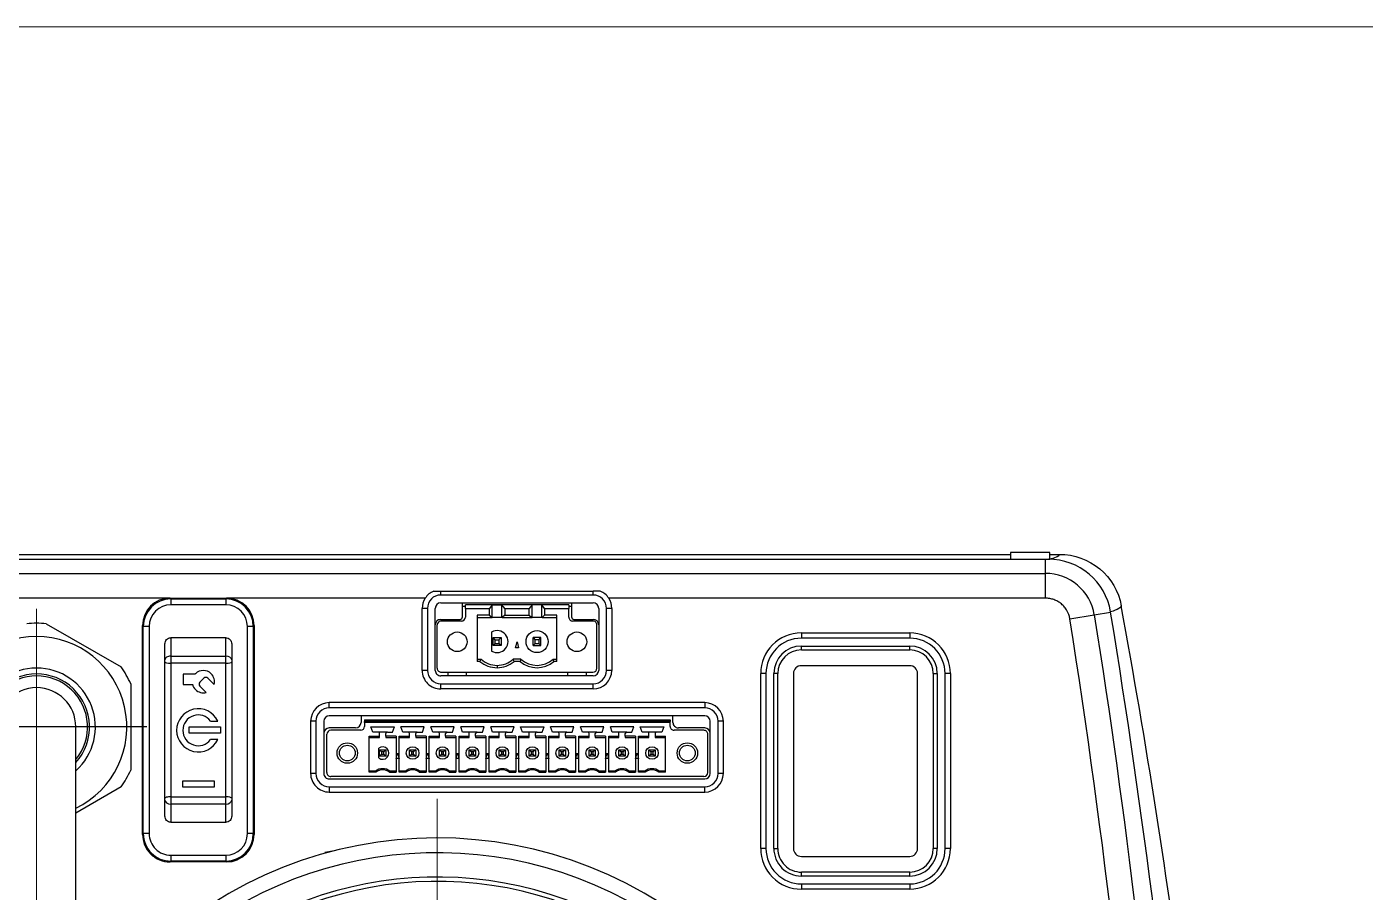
# Model space of a CAD drawing. Header units: millimetres. Extents: x -16130 to 36813, y -8099 to 27484.
# Drawn here: x 31081.2 to 31251.6, y 18413.3 to 18523.6 of the extents above; entities that cross this region are included whole.
import ezdxf

# ---------------------------------------------------------------- set-up
doc = ezdxf.new("R2010")
doc.units = ezdxf.units.MM
doc.header["$LTSCALE"] = 6
doc.linetypes.add('CENTER2', pattern=[28.575, 19.05, -3.175, 3.175, -3.175])
doc.layers.add('05_CENTER', color=4, linetype='CENTER2', lineweight=13)
doc.layers.add('08_DIM', color=3, linetype='Continuous', lineweight=13)

# ---------------------------------------------------------------- blocks, each defined once
blk = doc.blocks.new('140.096a')
at = {"color": 0}
for p, q in [((-164, 155.75), (-164.05, 155.74)), ((-163.67, 153.67), (-164, 155.75)), ((-163.17, 150.55), (-163.67, 153.67)), ((-171.38, 148), (-171.38, 149.23)), ((-171.6, 148), (-171.6, 143)), ((-170.77, 148), (-171.6, 148)), ((-170.77, 147.9), (-170.77, 148)), ((-170.77, 143), (-170.77, 147.9)), ((-170.75, 147.79), (-170.77, 147.9)), ((-170.75, 147.44), (-170.75, 147.79)), ((-168.96, 147.44), (-170.75, 147.44)), ((-170.75, 9), (-170.75, 147.44)), ((-165.8, 147.44), (-168.96, 147.44)), ((-168.96, 9), (-168.96, 147.44)), ((-165.8, 147.44), (-165.8, 143.49)), ((-165.8, 143.49), (-165.8, 143.49)), ((-165.8, 143.49), (-165.8, 91.86)), ((-171.6, 143), (-170.77, 143)), ((-171.38, 16), (-171.38, 143)), ((-156.2, 135.35), (-133.9, 135.35)), ((-156.2, 135.35), (-156.2, 134.67)), ((-133.9, 134.67), (-156.2, 134.67)), ((-133.9, 135.35), (-133.9, 134.67)), ((-156.2, 133.17), (-156.2, 133.67)), ((-156.2, 133.67), (-133.9, 133.67)), ((-156.2, 133.17), (-133.9, 133.17)), ((-133.9, 133.67), (-133.9, 133.17)), ((-161.37, 130.17), (-160.7, 130.17)), ((-161.37, 116.37), (-161.37, 130.17)), ((-160.7, 130.17), (-160.7, 116.37)), ((-159.2, 130.17), (-159.7, 130.17)), ((-159.7, 116.37), (-159.7, 130.17)), ((-159.2, 116.37), (-159.2, 130.17)), ((-157.2, 130.17), (-157.2, 116.37)), ((-133.9, 131.17), (-156.2, 131.17)), ((-132.9, 116.37), (-132.9, 130.17)), ((-130.4, 130.17), (-130.9, 130.17)), ((-130.9, 130.17), (-130.9, 116.37)), ((-130.4, 130.17), (-130.4, 116.37)), ((-129.4, 116.37), (-129.4, 130.17)), ((-129.4, 130.17), (-128.72, 130.17)), ((-128.72, 130.17), (-128.72, 116.37)), ((-161.37, 116.37), (-160.7, 116.37)), ((-159.2, 116.37), (-159.7, 116.37)), ((-130.4, 116.37), (-130.9, 116.37)), ((-129.4, 116.37), (-128.72, 116.37)), ((-156.2, 115.37), (-133.9, 115.37)), ((-156.2, 113.37), (-156.2, 112.87)), ((-133.9, 113.37), (-156.2, 113.37)), ((-133.9, 112.87), (-156.2, 112.87)), ((-133.9, 112.87), (-133.9, 113.37)), ((-156.2, 111.87), (-156.2, 111.2)), ((-156.2, 111.87), (-133.9, 111.87)), ((-133.9, 111.2), (-156.2, 111.2)), ((-133.9, 111.87), (-133.9, 111.2)), ((-143.47, 106.44), (-150.12, 106.44)), ((-150.12, 106.44), (-150.12, 105.77)), ((-143.47, 105.77), (-150.12, 105.77)), ((-143.47, 106.44), (-143.47, 105.77)), ((-152.49, 104.07), (-152.49, 56.27)), ((-152.49, 104.07), (-151.82, 104.07)), ((-151.82, 104.07), (-151.82, 56.27)), ((-150.82, 104.07), (-150.82, 56.27)), ((-143.47, 104.77), (-150.12, 104.77)), ((-149.27, 104.07), (-149.27, 100.72)), ((-148.97, 103.96), (-148.97, 100.16)), ((-143.57, 104.46), (-148.47, 104.46)), ((-143.07, 103.96), (-143.07, 56.47)), ((-142.77, 56.27), (-142.77, 104.07)), ((-141.77, 56.27), (-141.77, 104.07)), ((-141.1, 104.07), (-141.77, 104.07)), ((-141.1, 56.27), (-141.1, 104.07)), ((-149.97, 100.02), (-150.82, 100.02)), ((-150.32, 60.77), (-150.32, 99.66)), ((-150.32, 99.66), (-150.07, 99.66)), ((-150.07, 99.66), (-150.07, 95.48)), ((-149.97, 99.66), (-150.07, 99.66)), ((-149.47, 99.66), (-149.97, 99.66)), ((-149.97, 99.66), (-149.97, 60.77)), ((-149.42, 98.85), (-148.74, 98.62)), ((-149.42, 95.87), (-149.42, 98.85)), ((-143.64, 99.07), (-148.21, 99.07)), ((-148.21, 97.76), (-148.21, 99.07)), ((-148.07, 97.76), (-148.07, 99.07)), ((-143.77, 99.07), (-143.77, 98.26)), ((-143.64, 99.07), (-143.64, 98.21)), ((-148.74, 98.62), (-148.74, 97.96)), ((-148.74, 97.96), (-148.74, 96.76)), ((-148.54, 97.76), (-148.21, 97.76)), ((-148.21, 97.76), (-148.07, 97.76)), ((-146.47, 96.96), (-146.47, 97.76)), ((-146.47, 97.76), (-146.21, 97.49)), ((-146.47, 97.76), (-145.67, 97.76)), ((-146.47, 96.96), (-146.21, 97.23)), ((-145.94, 97.49), (-146.21, 97.49)), ((-146.21, 97.49), (-146.21, 97.23)), ((-146.21, 97.23), (-145.94, 97.23)), ((-145.94, 97.49), (-145.67, 97.76)), ((-145.94, 97.23), (-145.94, 97.49)), ((-145.94, 97.23), (-145.67, 96.96)), ((-145.67, 97.76), (-145.67, 96.96)), ((-150.07, 95.48), (-150.07, 95.43)), ((-150.07, 95.43), (-150.07, 91.67)), ((-150.02, 95.46), (-150.02, 95.45)), ((-148.74, 96.11), (-149.42, 95.87)), ((-148.74, 96.76), (-148.74, 96.11)), ((-148.21, 96.96), (-148.54, 96.96)), ((-148.07, 96.96), (-148.21, 96.96)), ((-148.21, 95.66), (-148.21, 96.96)), ((-143.64, 95.66), (-148.21, 95.66)), ((-148.07, 95.66), (-148.07, 96.96)), ((-145.67, 96.96), (-146.47, 96.96)), ((-146.07, 95.46), (-145.37, 95.64)), ((-145.37, 95.27), (-146.07, 95.46)), ((-145.37, 95.64), (-145.37, 95.27)), ((-143.77, 96.46), (-143.77, 95.66)), ((-143.64, 96.51), (-143.64, 95.66)), ((-149.42, 95.04), (-149.42, 92.06)), ((-148.74, 94.81), (-149.42, 95.04)), ((-148.74, 94.15), (-148.74, 94.81)), ((-148.74, 94.15), (-148.74, 92.95)), ((-148.21, 93.95), (-148.54, 93.95)), ((-148.21, 95.26), (-148.21, 93.95)), ((-148.21, 95.26), (-143.64, 95.26)), ((-148.21, 93.95), (-148.07, 93.95)), ((-148.07, 93.95), (-148.07, 95.26)), ((-146.47, 93.15), (-146.47, 93.95)), ((-146.47, 93.95), (-146.21, 93.68)), ((-146.47, 93.95), (-145.67, 93.95)), ((-145.94, 93.68), (-145.67, 93.95)), ((-145.67, 93.95), (-145.67, 93.15)), ((-143.77, 95.26), (-143.77, 94.45)), ((-143.64, 94.4), (-143.64, 95.26)), ((-164.5, 92.24), (-164.5, 91.57)), ((-164.5, 92.24), (-156.6, 92.24)), ((-156.6, 92.24), (-156.6, 91.57)), ((-148.74, 92.3), (-149.42, 92.06)), ((-148.74, 92.95), (-148.74, 92.3)), ((-148.21, 93.15), (-148.54, 93.15)), ((-148.21, 91.85), (-148.21, 93.15)), ((-148.07, 93.15), (-148.21, 93.15)), ((-148.07, 91.85), (-148.07, 93.15)), ((-146.47, 93.15), (-146.21, 93.42)), ((-145.67, 93.15), (-146.47, 93.15)), ((-146.21, 93.68), (-146.21, 93.42)), ((-145.94, 93.68), (-146.21, 93.68)), ((-146.21, 93.42), (-145.94, 93.42)), ((-145.94, 93.42), (-145.94, 93.68)), ((-145.94, 93.42), (-145.67, 93.15)), ((-143.77, 92.65), (-143.77, 91.85)), ((-143.64, 92.7), (-143.64, 91.85)), ((-166.7, 90.76), (-166.7, 89.87)), ((-156.6, 91.57), (-164.5, 91.57)), ((-164.5, 90.57), (-156.6, 90.57)), ((-156.87, 90.34), (-162.39, 90.34)), ((-150.07, 91.67), (-150.07, 91.62)), ((-150.07, 91.62), (-150.07, 87.86)), ((-150.02, 91.65), (-150.02, 91.64)), ((-148.74, 91), (-149.42, 91.23)), ((-149.42, 91.23), (-149.42, 88.25)), ((-148.74, 90.34), (-148.74, 91)), ((-148.74, 90.34), (-148.74, 89.14)), ((-143.64, 91.85), (-148.21, 91.85)), ((-148.21, 91.45), (-143.64, 91.45)), ((-148.21, 91.45), (-148.21, 90.14)), ((-148.07, 90.14), (-148.07, 91.45)), ((-146.07, 91.65), (-145.37, 91.83)), ((-145.37, 91.46), (-146.07, 91.65)), ((-145.37, 91.83), (-145.37, 91.46)), ((-143.77, 91.45), (-143.77, 90.64)), ((-143.64, 90.59), (-143.64, 91.45)), ((-166.7, 70.47), (-166.7, 89.87)), ((-166.2, 89.87), (-166.7, 89.87)), ((-166.2, 89.87), (-166.2, 70.47)), ((-165.2, 70.47), (-165.2, 89.87)), ((-163.1, 87.42), (-163.1, 89.87)), ((-162.89, 89.84), (-162.89, 87.26)), ((-156.37, 70.52), (-156.37, 89.84)), ((-155.9, 89), (-156.37, 89)), ((-155.9, 89.87), (-155.9, 70.47)), ((-154.23, 89.87), (-154.9, 89.87)), ((-154.9, 70.47), (-154.9, 89.87)), ((-154.23, 89.87), (-154.23, 70.47)), ((-148.74, 89.14), (-148.74, 88.49)), ((-148.21, 90.14), (-148.54, 90.14)), ((-148.21, 89.34), (-148.54, 89.34)), ((-148.21, 90.14), (-148.07, 90.14)), ((-148.21, 88.04), (-148.21, 89.34)), ((-148.07, 89.34), (-148.21, 89.34)), ((-148.07, 88.04), (-148.07, 89.34)), ((-146.47, 89.34), (-146.47, 90.14)), ((-146.47, 90.14), (-146.21, 89.87)), ((-146.47, 90.14), (-145.67, 90.14)), ((-146.47, 89.34), (-146.21, 89.61)), ((-145.67, 89.34), (-146.47, 89.34)), ((-145.94, 89.87), (-146.21, 89.87)), ((-146.21, 89.87), (-146.21, 89.61)), ((-146.21, 89.61), (-145.94, 89.61)), ((-145.94, 89.87), (-145.67, 90.14)), ((-145.94, 89.61), (-145.94, 89.87)), ((-145.94, 89.61), (-145.67, 89.34)), ((-145.67, 90.14), (-145.67, 89.34)), ((-143.77, 88.84), (-143.77, 88.04)), ((-143.64, 88.89), (-143.64, 88.04)), ((-165.2, 87.12), (-163.4, 87.12)), ((-164.74, 87.12), (-164.74, 86.76)), ((-150.07, 87.86), (-150.07, 87.81)), ((-150.07, 87.81), (-150.07, 84.05)), ((-150.02, 87.84), (-150.02, 87.83)), ((-148.74, 88.49), (-149.42, 88.25)), ((-148.74, 87.19), (-149.42, 87.42)), ((-149.42, 87.42), (-149.42, 84.44)), ((-148.74, 86.53), (-148.74, 87.19)), ((-143.64, 88.04), (-148.21, 88.04)), ((-148.21, 87.64), (-143.64, 87.64)), ((-148.21, 87.64), (-148.21, 86.33)), ((-148.07, 86.33), (-148.07, 87.64)), ((-146.07, 87.84), (-145.37, 88.02)), ((-145.37, 87.65), (-146.07, 87.84)), ((-145.37, 88.02), (-145.37, 87.65)), ((-143.77, 87.64), (-143.77, 86.83)), ((-143.64, 86.78), (-143.64, 87.64)), ((-164.97, 86.76), (-164.97, 73.6)), ((-164.97, 86.76), (-164.47, 86.76)), ((-163.39, 86.76), (-164.47, 86.76)), ((-164.47, 83.69), (-164.47, 86.76)), ((-163.65, 85.26), (-163.65, 83.69)), ((-157.74, 85.26), (-163.65, 85.26)), ((-163.34, 83.36), (-163.34, 85.26)), ((-158.04, 84.76), (-158.04, 85.26)), ((-157.74, 85.26), (-157.74, 84.87)), ((-156.37, 86.6), (-155.9, 86.6)), ((-148.74, 86.53), (-148.74, 85.33)), ((-148.74, 85.33), (-148.74, 84.68)), ((-148.21, 86.33), (-148.54, 86.33)), ((-148.21, 85.53), (-148.54, 85.53)), ((-148.21, 86.33), (-148.07, 86.33)), ((-148.21, 84.23), (-148.21, 85.53)), ((-148.07, 85.53), (-148.21, 85.53)), ((-148.07, 84.23), (-148.07, 85.53)), ((-146.47, 86.33), (-146.21, 86.06)), ((-146.47, 86.33), (-145.67, 86.33)), ((-146.47, 85.53), (-146.47, 86.33)), ((-146.47, 85.53), (-146.21, 85.8)), ((-145.67, 85.53), (-146.47, 85.53)), ((-145.94, 86.06), (-146.21, 86.06)), ((-146.21, 86.06), (-146.21, 85.8)), ((-146.21, 85.8), (-145.94, 85.8)), ((-145.94, 86.06), (-145.67, 86.33)), ((-145.94, 85.8), (-145.94, 86.06)), ((-145.94, 85.8), (-145.67, 85.53)), ((-145.67, 86.33), (-145.67, 85.53)), ((-164.47, 83.69), (-164.95, 83.32)), ((-164.47, 83.69), (-163.65, 83.69)), ((-163.65, 83.69), (-163.34, 83.36)), ((-150.07, 84.05), (-150.07, 84)), ((-150.07, 84), (-150.07, 80.24)), ((-150.02, 84.03), (-150.02, 84.02)), ((-148.74, 84.68), (-149.42, 84.44)), ((-149.42, 80.63), (-149.42, 83.61)), ((-148.74, 83.38), (-149.42, 83.61)), ((-143.64, 84.23), (-148.21, 84.23)), ((-148.21, 83.83), (-143.64, 83.83)), ((-148.21, 83.83), (-148.21, 82.52)), ((-148.07, 82.52), (-148.07, 83.83)), ((-146.07, 84.03), (-145.37, 84.21)), ((-145.37, 83.84), (-146.07, 84.03)), ((-145.37, 84.21), (-145.37, 83.84)), ((-143.77, 85.03), (-143.77, 84.23)), ((-143.77, 83.83), (-143.77, 83.02)), ((-143.64, 85.08), (-143.64, 84.23)), ((-143.64, 82.97), (-143.64, 83.83)), ((-163.34, 83.32), (-164.95, 83.32)), ((-164.95, 83.32), (-164.95, 82.11)), ((-163.34, 82.11), (-164.95, 82.11)), ((-164.95, 82.11), (-164.47, 81.74)), ((-163.65, 81.74), (-163.34, 82.08)), ((-163.34, 83.36), (-163.34, 83.32)), ((-163.34, 83.32), (-163.34, 82.11)), ((-163.34, 82.08), (-163.34, 82.11)), ((-163.34, 78.28), (-163.34, 82.08)), ((-160.77, 83.22), (-160.77, 82.22)), ((-160.51, 82.95), (-160.77, 83.22)), ((-159.77, 83.22), (-160.77, 83.22)), ((-160.77, 82.22), (-160.51, 82.49)), ((-159.77, 82.22), (-160.77, 82.22)), ((-160.51, 82.95), (-160.04, 82.95)), ((-160.51, 82.95), (-160.51, 82.49)), ((-160.04, 82.49), (-160.51, 82.49)), ((-159.77, 83.22), (-160.04, 82.95)), ((-160.04, 82.49), (-160.04, 82.95)), ((-160.04, 82.49), (-159.77, 82.22)), ((-159.77, 82.22), (-159.77, 83.22)), ((-148.74, 82.72), (-148.74, 83.38)), ((-148.74, 82.72), (-148.74, 81.52)), ((-148.21, 82.52), (-148.54, 82.52)), ((-148.21, 82.52), (-148.07, 82.52)), ((-146.47, 82.52), (-146.21, 82.25)), ((-146.47, 81.72), (-146.47, 82.52)), ((-146.47, 82.52), (-145.67, 82.52)), ((-146.47, 81.72), (-146.21, 81.99)), ((-145.94, 82.25), (-146.21, 82.25)), ((-146.21, 82.25), (-146.21, 81.99)), ((-146.21, 81.99), (-145.94, 81.99)), ((-145.94, 82.25), (-145.67, 82.52)), ((-145.94, 81.99), (-145.94, 82.25)), ((-145.94, 81.99), (-145.67, 81.72)), ((-145.67, 82.52), (-145.67, 81.72)), ((-163.65, 81.74), (-164.47, 81.74)), ((-164.47, 78.61), (-164.47, 81.74)), ((-163.65, 78.61), (-163.65, 81.74)), ((-160.24, 80.18), (-159.49, 80.38)), ((-159.49, 79.98), (-160.24, 80.18)), ((-159.49, 80.38), (-159.49, 79.98)), ((-158.04, 80.68), (-158.04, 79.68)), ((-157.74, 80.57), (-157.74, 79.79)), ((-150.07, 80.24), (-150.07, 80.19)), ((-150.07, 80.19), (-150.07, 76.43)), ((-150.02, 80.22), (-150.02, 80.21)), ((-148.74, 80.87), (-149.42, 80.63)), ((-148.74, 81.52), (-148.74, 80.87)), ((-148.21, 81.72), (-148.54, 81.72)), ((-148.21, 80.42), (-148.21, 81.72)), ((-148.07, 81.72), (-148.21, 81.72)), ((-143.64, 80.42), (-148.21, 80.42)), ((-148.07, 80.42), (-148.07, 81.72)), ((-145.67, 81.72), (-146.47, 81.72)), ((-146.07, 80.22), (-145.37, 80.4)), ((-145.37, 80.03), (-146.07, 80.22)), ((-145.37, 80.4), (-145.37, 80.03)), ((-143.77, 81.22), (-143.77, 80.42)), ((-143.64, 81.27), (-143.64, 80.42)), ((-164.47, 78.61), (-164.95, 78.24)), ((-164.47, 78.61), (-163.65, 78.61)), ((-163.65, 78.61), (-163.34, 78.28)), ((-148.74, 79.57), (-149.42, 79.8)), ((-149.42, 79.8), (-149.42, 76.82)), ((-148.74, 78.91), (-148.74, 79.57)), ((-148.74, 78.91), (-148.74, 77.71)), ((-148.21, 78.71), (-148.54, 78.71)), ((-148.21, 80.02), (-143.64, 80.02)), ((-148.21, 80.02), (-148.21, 78.71)), ((-148.21, 78.71), (-148.07, 78.71)), ((-148.07, 78.71), (-148.07, 80.02)), ((-146.47, 78.71), (-146.21, 78.44)), ((-146.47, 78.71), (-145.67, 78.71)), ((-146.47, 77.91), (-146.47, 78.71)), ((-145.94, 78.44), (-146.21, 78.44)), ((-146.21, 78.44), (-146.21, 78.18)), ((-145.94, 78.44), (-145.67, 78.71)), ((-145.94, 78.18), (-145.94, 78.44)), ((-145.67, 78.71), (-145.67, 77.91)), ((-143.77, 80.02), (-143.77, 79.21)), ((-143.64, 79.16), (-143.64, 80.02)), ((-163.34, 78.24), (-164.95, 78.24)), ((-164.95, 77.03), (-164.95, 78.24)), ((-163.34, 77.03), (-164.95, 77.03)), ((-164.95, 77.03), (-164.47, 76.66)), ((-163.65, 76.66), (-163.34, 77)), ((-163.34, 78.28), (-163.34, 78.24)), ((-163.34, 78.24), (-163.34, 77.03)), ((-163.34, 77), (-163.34, 77.03)), ((-163.34, 75.1), (-163.34, 77)), ((-161.49, 76.94), (-159.06, 76.94)), ((-160.77, 78.14), (-159.77, 78.14)), ((-160.77, 77.14), (-160.77, 78.14)), ((-160.77, 78.14), (-160.51, 77.87)), ((-160.51, 77.41), (-160.77, 77.14)), ((-159.77, 77.14), (-160.77, 77.14)), ((-160.51, 77.41), (-160.51, 77.87)), ((-160.51, 77.87), (-160.04, 77.87)), ((-160.04, 77.41), (-160.51, 77.41)), ((-159.77, 78.14), (-160.04, 77.87)), ((-160.04, 77.41), (-160.04, 77.87)), ((-159.77, 77.14), (-160.04, 77.41)), ((-159.77, 78.14), (-159.77, 77.14)), ((-157.24, 77.64), (-156.94, 77.64)), ((-148.74, 77.06), (-149.42, 76.82)), ((-148.74, 77.71), (-148.74, 77.06)), ((-148.21, 77.91), (-148.54, 77.91)), ((-148.21, 76.61), (-148.21, 77.91)), ((-148.07, 77.91), (-148.21, 77.91)), ((-148.07, 76.61), (-148.07, 77.91)), ((-146.47, 77.91), (-146.21, 78.18)), ((-145.67, 77.91), (-146.47, 77.91)), ((-146.21, 78.18), (-145.94, 78.18)), ((-145.94, 78.18), (-145.67, 77.91)), ((-143.77, 77.41), (-143.77, 76.61)), ((-143.64, 77.46), (-143.64, 76.61)), ((-163.65, 76.66), (-164.47, 76.66)), ((-164.47, 73.6), (-164.47, 76.66)), ((-163.65, 76.66), (-163.65, 75.1)), ((-163.65, 75.1), (-157.74, 75.1)), ((-158.04, 75.57), (-158.04, 75.6)), ((-158.04, 75.1), (-158.04, 75.57)), ((-157.74, 75.46), (-157.74, 75.1)), ((-150.07, 76.43), (-150.07, 76.38)), ((-150.07, 76.38), (-150.07, 72.62)), ((-150.02, 76.41), (-150.02, 76.4)), ((-149.42, 75.99), (-149.42, 73.01)), ((-148.74, 75.76), (-149.42, 75.99)), ((-148.74, 75.1), (-148.74, 75.76)), ((-148.74, 75.1), (-148.74, 73.9)), ((-143.64, 76.61), (-148.21, 76.61)), ((-148.21, 76.21), (-143.64, 76.21)), ((-148.21, 76.21), (-148.21, 74.9)), ((-148.07, 74.9), (-148.07, 76.21)), ((-146.07, 76.41), (-145.37, 76.59)), ((-145.37, 76.22), (-146.07, 76.41)), ((-145.37, 76.59), (-145.37, 76.22)), ((-143.77, 76.21), (-143.77, 75.4)), ((-143.64, 75.35), (-143.64, 76.21)), ((-164.47, 73.6), (-164.97, 73.6)), ((-164.74, 73.6), (-164.74, 73.22)), ((-164.47, 73.6), (-163.39, 73.6)), ((-155.9, 73.76), (-156.37, 73.76)), ((-148.74, 73.9), (-148.74, 73.25)), ((-148.21, 74.9), (-148.54, 74.9)), ((-148.21, 74.1), (-148.54, 74.1)), ((-148.21, 74.9), (-148.07, 74.9)), ((-148.21, 72.8), (-148.21, 74.1)), ((-148.07, 74.1), (-148.21, 74.1)), ((-148.07, 72.8), (-148.07, 74.1)), ((-146.47, 74.1), (-146.47, 74.9)), ((-146.47, 74.9), (-145.67, 74.9)), ((-146.47, 74.9), (-146.21, 74.63)), ((-146.47, 74.1), (-146.21, 74.37)), ((-145.67, 74.1), (-146.47, 74.1)), ((-145.94, 74.63), (-146.21, 74.63)), ((-146.21, 74.63), (-146.21, 74.37)), ((-146.21, 74.37), (-145.94, 74.37)), ((-145.94, 74.63), (-145.67, 74.9)), ((-145.94, 74.37), (-145.94, 74.63)), ((-145.94, 74.37), (-145.67, 74.1)), ((-145.67, 74.9), (-145.67, 74.1)), ((-143.77, 73.6), (-143.77, 72.8)), ((-143.64, 73.65), (-143.64, 72.8)), ((-163.4, 73.22), (-165.2, 73.22)), ((-163.1, 70.47), (-163.1, 72.92)), ((-162.89, 73.1), (-162.89, 70.52)), ((-150.07, 72.62), (-150.07, 72.57)), ((-150.07, 72.57), (-150.07, 68.81)), ((-150.02, 72.6), (-150.02, 72.59)), ((-148.74, 73.25), (-149.42, 73.01)), ((-148.74, 71.95), (-149.42, 72.18)), ((-149.42, 72.18), (-149.42, 69.2)), ((-148.74, 71.29), (-148.74, 71.95)), ((-143.64, 72.8), (-148.21, 72.8)), ((-148.21, 72.4), (-143.64, 72.4)), ((-148.21, 72.4), (-148.21, 71.09)), ((-148.07, 71.09), (-148.07, 72.4)), ((-146.07, 72.6), (-145.37, 72.78)), ((-145.37, 72.41), (-146.07, 72.6)), ((-145.37, 72.78), (-145.37, 72.41)), ((-143.77, 72.4), (-143.77, 71.59)), ((-143.64, 71.54), (-143.64, 72.4)), ((-166.7, 69.58), (-166.7, 70.47)), ((-166.2, 70.47), (-166.7, 70.47)), ((-156.87, 70.02), (-162.39, 70.02)), ((-156.37, 71.36), (-155.9, 71.36)), ((-154.23, 70.47), (-154.9, 70.47)), ((-148.74, 71.29), (-148.74, 70.09)), ((-148.74, 70.09), (-148.74, 69.44)), ((-148.21, 71.09), (-148.54, 71.09)), ((-148.21, 70.29), (-148.54, 70.29)), ((-148.21, 71.09), (-148.07, 71.09)), ((-148.21, 68.99), (-148.21, 70.29)), ((-148.07, 70.29), (-148.21, 70.29)), ((-148.07, 68.99), (-148.07, 70.29)), ((-146.47, 71.09), (-145.67, 71.09)), ((-146.47, 70.29), (-146.47, 71.09)), ((-146.47, 71.09), (-146.21, 70.82)), ((-146.47, 70.29), (-146.21, 70.56)), ((-145.67, 70.29), (-146.47, 70.29)), ((-146.21, 70.82), (-146.21, 70.56)), ((-145.94, 70.82), (-146.21, 70.82)), ((-146.21, 70.56), (-145.94, 70.56)), ((-145.94, 70.82), (-145.67, 71.09)), ((-145.94, 70.56), (-145.94, 70.82)), ((-145.94, 70.56), (-145.67, 70.29)), ((-145.67, 71.09), (-145.67, 70.29)), ((-165.8, 68.49), (-165.8, 43.2)), ((-156.6, 69.77), (-164.5, 69.77)), ((-164.5, 68.77), (-164.5, 68.1)), ((-164.5, 68.77), (-156.6, 68.77)), ((-156.6, 68.77), (-156.6, 68.1)), ((-150.07, 68.81), (-150.07, 68.76)), ((-150.07, 68.76), (-150.07, 65)), ((-150.02, 68.79), (-150.02, 68.78)), ((-148.74, 69.44), (-149.42, 69.2)), ((-148.74, 68.14), (-149.42, 68.37)), ((-149.42, 68.37), (-149.42, 65.39)), ((-143.64, 68.99), (-148.21, 68.99)), ((-148.21, 68.59), (-143.64, 68.59)), ((-148.21, 68.59), (-148.21, 67.28)), ((-148.07, 67.28), (-148.07, 68.59)), ((-146.07, 68.79), (-145.37, 68.97)), ((-145.37, 68.6), (-146.07, 68.79)), ((-145.37, 68.97), (-145.37, 68.6)), ((-143.77, 69.79), (-143.77, 68.99)), ((-143.77, 68.59), (-143.77, 67.78)), ((-143.64, 69.84), (-143.64, 68.99)), ((-143.64, 67.73), (-143.64, 68.59)), ((-156.6, 68.1), (-164.5, 68.1)), ((-148.74, 67.48), (-148.74, 68.14)), ((-148.74, 67.48), (-148.74, 66.28)), ((-148.21, 67.28), (-148.54, 67.28)), ((-148.21, 66.48), (-148.54, 66.48)), ((-148.21, 67.28), (-148.07, 67.28)), ((-148.21, 65.18), (-148.21, 66.48)), ((-148.07, 66.48), (-148.21, 66.48)), ((-148.07, 65.18), (-148.07, 66.48)), ((-146.47, 67.28), (-145.67, 67.28)), ((-146.47, 67.28), (-146.21, 67.01)), ((-146.47, 66.48), (-146.47, 67.28)), ((-146.47, 66.48), (-146.21, 66.75)), ((-145.67, 66.48), (-146.47, 66.48)), ((-145.94, 67.01), (-146.21, 67.01)), ((-146.21, 67.01), (-146.21, 66.75)), ((-146.21, 66.75), (-145.94, 66.75)), ((-145.94, 67.01), (-145.67, 67.28)), ((-145.94, 66.75), (-145.94, 67.01)), ((-145.94, 66.75), (-145.67, 66.48)), ((-145.67, 67.28), (-145.67, 66.48)), ((-150.07, 65), (-150.07, 64.95)), ((-150.07, 64.95), (-150.07, 60.77)), ((-150.02, 64.98), (-150.02, 64.97)), ((-148.74, 65.63), (-149.42, 65.39)), ((-148.74, 66.28), (-148.74, 65.63)), ((-143.64, 65.18), (-148.21, 65.18)), ((-148.21, 64.78), (-143.64, 64.78)), ((-148.21, 64.78), (-148.21, 63.47)), ((-148.07, 63.47), (-148.07, 64.78)), ((-146.07, 64.98), (-145.37, 65.16)), ((-145.37, 64.79), (-146.07, 64.98)), ((-145.37, 65.16), (-145.37, 64.79)), ((-143.77, 65.98), (-143.77, 65.18)), ((-143.77, 64.78), (-143.77, 63.97)), ((-143.64, 66.03), (-143.64, 65.18)), ((-143.64, 63.92), (-143.64, 64.78)), ((-149.42, 61.58), (-149.42, 64.56)), ((-148.74, 64.33), (-149.42, 64.56)), ((-148.74, 63.67), (-148.74, 64.33)), ((-148.74, 63.67), (-148.74, 62.47)), ((-148.21, 63.47), (-148.54, 63.47)), ((-148.21, 63.47), (-148.07, 63.47)), ((-146.47, 63.47), (-145.67, 63.47)), ((-146.47, 63.47), (-146.21, 63.2)), ((-146.47, 62.67), (-146.47, 63.47)), ((-146.21, 63.2), (-146.21, 62.94)), ((-145.94, 63.2), (-146.21, 63.2)), ((-145.94, 63.2), (-145.67, 63.47)), ((-145.94, 62.94), (-145.94, 63.2)), ((-145.67, 63.47), (-145.67, 62.67)), ((-148.74, 61.82), (-149.42, 61.58)), ((-148.74, 62.47), (-148.74, 61.82)), ((-148.21, 62.67), (-148.54, 62.67)), ((-148.21, 61.37), (-148.21, 62.67)), ((-148.07, 62.67), (-148.21, 62.67)), ((-143.64, 61.37), (-148.21, 61.37)), ((-148.07, 61.37), (-148.07, 62.67)), ((-145.45, 62.57), (-146.7, 62.57)), ((-146.47, 62.67), (-146.21, 62.94)), ((-145.67, 62.67), (-146.47, 62.67)), ((-146.21, 62.94), (-145.94, 62.94)), ((-145.94, 62.94), (-145.67, 62.67)), ((-143.77, 62.17), (-143.77, 61.37)), ((-143.64, 62.22), (-143.64, 61.37)), ((-150.82, 60.32), (-149.97, 60.32)), ((-150.32, 60.77), (-150.07, 60.77)), ((-149.97, 60.77), (-150.07, 60.77)), ((-149.97, 60.77), (-149.47, 60.77)), ((-148.97, 60.27), (-148.97, 56.47)), ((-149.27, 59.62), (-149.27, 56.27)), ((-151.82, 56.27), (-152.49, 56.27)), ((-141.77, 56.27), (-141.1, 56.27)), ((-133.61, 56.95), (-133.4, 55.7)), ((-150.12, 55.57), (-143.47, 55.57)), ((-150.12, 54.57), (-150.12, 53.9)), ((-150.12, 54.57), (-143.47, 54.57)), ((-143.57, 55.97), (-148.47, 55.97)), ((-143.47, 54.57), (-143.47, 53.9)), ((-150.12, 53.9), (-143.47, 53.9)), ((-162.3, 46.7), (-135.7, 46.7)), ((-162.2, 46.6), (-162.2, 45.85)), ((-162.2, 46.6), (-135.8, 46.6)), ((-135.8, 46.6), (-135.8, 45.85)), ((-135.8, 45.85), (-162.2, 45.85)), ((-165.8, 36), (-165.8, 43.2)), ((-165.7, 43.1), (-164.95, 43.1)), ((-165.7, 36.1), (-165.7, 43.1)), ((-164.95, 43.1), (-164.95, 36.1)), ((-160.75, 43.1), (-160.75, 36.1)), ((-158.43, 43.1), (-160.75, 43.1)), ((-159.97, 43.85), (-157.93, 43.85)), ((-157.51, 43.1), (-158.43, 43.1)), ((-158.43, 36.1), (-158.43, 43.1)), ((-157.93, 43.85), (-157.7, 43.85)), ((-157.7, 43.85), (-140.3, 43.85)), ((-157.51, 43.1), (-157.51, 36.1)), ((-140.49, 43.1), (-157.51, 43.1)), ((-139.57, 43.1), (-140.49, 43.1)), ((-140.49, 36.1), (-140.49, 43.1)), ((-140.3, 43.85), (-140.07, 43.85)), ((-140.07, 43.85), (-138.04, 43.85)), ((-139.57, 43.1), (-139.57, 36.1)), ((-137.25, 43.1), (-139.57, 43.1)), ((-137.25, 36.1), (-137.25, 43.1)), ((-133.05, 43.1), (-132.3, 43.1)), ((-133.05, 36.1), (-133.05, 43.1)), ((-132.3, 43.1), (-132.3, 36.1)), ((-132.2, 43.2), (-132.2, 36)), ((-155.61, 40.8), (-154.8, 41.61)), ((-150.14, 41.16), (-150.14, 42.08)), ((-149.41, 42.42), (-148.61, 42.42)), ((-149.41, 38.42), (-149.41, 42.42)), ((-148.61, 42.42), (-148.61, 38.42)), ((-147.79, 42.08), (-147.79, 41.16)), ((-142.53, 41.64), (-141.73, 41.64)), ((-142.53, 37.64), (-142.53, 41.64)), ((-141.73, 41.64), (-141.73, 37.64)), ((-155.09, 39.8), (-155.61, 40.31)), ((-153.79, 40.61), (-154.6, 39.8)), ((-156.12, 39.19), (-156.12, 37.66)), ((-156.12, 37.66), (-154.82, 37.66)), ((-154.82, 37.66), (-154.82, 38.86)), ((-148.61, 38.42), (-149.41, 38.42)), ((-141.73, 37.64), (-142.53, 37.64)), ((-165.8, 36), (-165.8, 9)), ((-165.7, 36.1), (-164.95, 36.1)), ((-160.75, 36.1), (-158.43, 36.1)), ((-158.43, 36.1), (-157.51, 36.1)), ((-157.51, 36.1), (-140.49, 36.1)), ((-140.49, 36.1), (-139.57, 36.1)), ((-139.57, 36.1), (-137.25, 36.1)), ((-133.05, 36.1), (-132.3, 36.1)), ((-157.93, 35.35), (-159.97, 35.35)), ((-157.7, 35.35), (-157.93, 35.35)), ((-140.3, 35.35), (-157.7, 35.35)), ((-140.07, 35.35), (-140.3, 35.35)), ((-138.04, 35.35), (-140.07, 35.35)), ((-135.7, 32.5), (-162.3, 32.5)), ((-162.2, 33.35), (-162.2, 32.6)), ((-162.2, 33.35), (-135.8, 33.35)), ((-135.8, 32.6), (-162.2, 32.6)), ((-149.4, 33.05), (-149.4, 4.95)), ((-135.8, 33.35), (-135.8, 32.6)), ((-154.9, 31), (-143.9, 31)), ((-162.54, 20.24), (-157.04, 29.76)), ((-141.76, 29.76), (-138.43, 24)), ((-122.48, 24), (-149.4, 24))]:
    blk.add_line(p, q, dxfattribs=at)
for centre, radius in [((-146.07, 101.86), 1.3), ((-146.07, 101.86), 1), ((-146.07, 97.36), 0.8), ((-146.07, 93.55), 0.8), ((-146.07, 89.74), 0.8), ((-160.24, 87.8), 1.25), ((-146.07, 85.93), 0.8), ((-160.27, 82.72), 1.4), ((-146.07, 82.12), 0.8), ((-146.07, 78.31), 0.8), ((-146.07, 74.5), 0.8), ((-160.24, 72.56), 1.25), ((-146.07, 70.69), 0.8), ((-146.07, 66.88), 0.8), ((-146.07, 58.57), 1.3), ((-146.07, 58.57), 1)]:
    blk.add_circle(centre, radius, dxfattribs=at)
for centre, radius, start, end in [((7.48, -893.31), 1062.98, 90.89395, 99.28343), ((-162.73, 147.84), 8.02, 99.4983, 180.3222), ((-162.67, 147.45), 6.29, 99.1199, 180.1327), ((-156.2, 130.17), 5.17, 90, 180), ((-156.2, 130.17), 4.5, 90, 180), ((-133.9, 130.17), 5.17, 0, 90), ((-133.9, 130.17), 4.5, 0, 90), ((-156.2, 130.17), 3.5, 90, 180), ((-156.2, 130.17), 3, 90, 180), ((-133.9, 130.17), 3.5, 0, 90), ((-133.9, 130.17), 3, 0, 90), ((-156.2, 130.17), 1, 90, 180), ((-133.9, 130.17), 1, 0, 90), ((-82.4, 70), 47.88, 0, 305.4613), ((-156.2, 116.37), 5.17, 180, 270), ((-156.2, 116.37), 4.5, 180, 270), ((-156.2, 116.37), 3.5, 180, 270), ((-156.2, 116.37), 3, 180, 270), ((-156.2, 116.37), 1, 180, 270), ((-133.9, 116.37), 1, 270, 0), ((-133.9, 116.37), 3, 270, 0), ((-133.9, 116.37), 3.5, 270, 0), ((-133.9, 116.37), 4.5, 270, 0), ((-133.9, 116.37), 5.17, 270, 0), ((-82.4, 70), 47.32, 0, 304.4862), ((-150.12, 104.07), 2.37, 90, 180), ((-150.12, 104.07), 1.7, 90, 180), ((-143.47, 104.07), 2.37, 0, 90), ((-143.47, 104.07), 1.7, 0, 90), ((-82.35, 69.97), 52.91, 135.9131, 312.5602), ((-150.12, 104.07), 0.7, 90, 180), ((-148.57, 104.07), 0.7, 90, 180), ((-148.47, 103.96), 0.5, 90.0018, 180.0018), ((-143.57, 103.96), 0.5, 0.0018, 90.0018), ((-143.47, 104.07), 0.7, 0, 90), ((-149.97, 100.72), 0.7, 270, 0), ((-149.47, 100.16), 0.5, 270.0018, 0.0018), ((-148.54, 97.96), 0.2, 180.0018, 270.0018), ((-142.57, 97.36), 1.5, 143.1319, 216.8717), ((-142.57, 97.36), 1.37, 141.2976, 218.706), ((-148.54, 96.76), 0.2, 90.0018, 180.0018), ((-148.54, 94.15), 0.2, 180.0018, 270.0018), ((-142.57, 93.55), 1.5, 143.1319, 216.8717), ((-142.57, 93.55), 1.37, 141.2976, 218.706), ((-82.4, 70), 50.97, 151.6865, 310.0734), ((-164.5, 89.87), 2.37, 90, 123.2613), ((-156.6, 89.87), 2.37, 0, 90), ((-148.54, 92.95), 0.2, 90.0018, 180.0018), ((-164.5, 89.87), 2.37, 123.2613, 157.9616), ((-164.5, 89.87), 1.7, 90, 180), ((-164.5, 89.87), 0.7, 90, 180), ((-162.4, 89.87), 0.7, 90, 180), ((-162.39, 89.84), 0.5, 90.0018, 180.0018), ((-156.87, 89.84), 0.5, 0.0018, 90.0018), ((-156.6, 89.87), 1.7, 0, 90), ((-156.6, 89.87), 0.7, 0, 90), ((-148.54, 90.34), 0.2, 180.0018, 270.0018), ((-142.57, 89.74), 1.5, 143.1319, 216.8717), ((-142.57, 89.74), 1.37, 141.2976, 218.706), ((-148.54, 89.14), 0.2, 90.0018, 180.0018), ((-163.4, 87.42), 0.3, 270, 0), ((-163.39, 87.26), 0.5, 270.0018, 0.0018), ((-148.54, 86.53), 0.2, 180.0018, 270.0018), ((-148.54, 85.33), 0.2, 90.0018, 180.0018), ((-142.57, 85.93), 1.5, 143.1319, 216.8717), ((-142.57, 85.93), 1.37, 141.2976, 218.706), ((-160.24, 82.72), 3, 317.1683, 42.8352), ((-160.24, 82.72), 3.3, 319.2527, 40.7508), ((-148.54, 82.72), 0.2, 180.0018, 270.0018), ((-142.57, 82.12), 1.5, 143.1319, 216.8717), ((-142.57, 82.12), 1.37, 141.2976, 218.706), ((-148.54, 81.52), 0.2, 90.0018, 180.0018), ((-160.27, 77.64), 1.4, 330.0018, 210.0018), ((-160.24, 77.64), 3, 0.0018, 42.8352), ((-160.24, 77.64), 3.3, 0.0018, 40.7508), ((-148.54, 78.91), 0.2, 180.0018, 270.0018), ((-142.57, 78.31), 1.5, 143.1319, 216.8717), ((-142.57, 78.31), 1.37, 141.2976, 218.706), ((-160.24, 77.64), 3, 317.1683, 0.0018), ((-160.32, 77.64), 3.38, 319.759, 0.0018), ((-148.54, 77.71), 0.2, 90.0018, 180.0018), ((-148.54, 75.1), 0.2, 180.0018, 270.0018), ((-142.57, 74.5), 1.5, 143.1319, 216.8717), ((-142.57, 74.5), 1.37, 141.2976, 218.706), ((-163.39, 73.1), 0.5, 0.0018, 90.0018), ((-148.54, 73.9), 0.2, 90.0018, 180.0018), ((-163.4, 72.92), 0.3, 0, 90), ((-142.57, 70.69), 1.5, 143.1319, 216.8717), ((-164.5, 70.47), 1.7, 180, 270), ((-164.5, 70.47), 0.7, 180, 270), ((-162.4, 70.47), 0.7, 180, 270), ((-162.39, 70.52), 0.5, 180.0018, 270.0018), ((-156.87, 70.52), 0.5, 270.0018, 0.0018), ((-156.6, 70.47), 1.7, 270, 0), ((-156.6, 70.47), 0.7, 270, 0), ((-156.6, 70.47), 2.37, 270, 0), ((-148.54, 71.29), 0.2, 180.0018, 270.0018), ((-148.54, 70.09), 0.2, 90.0018, 180.0018), ((-142.57, 70.69), 1.37, 141.2976, 218.706), ((-164.5, 70.47), 2.37, 202.0384, 236.7387), ((-164.5, 70.47), 2.37, 236.7387, 270), ((-148.54, 67.48), 0.2, 180.0018, 270.0018), ((-148.54, 66.28), 0.2, 90.0018, 180.0018), ((-142.57, 66.88), 1.5, 143.1319, 216.8717), ((-142.57, 66.88), 1.37, 141.2976, 218.706), ((-148.54, 63.67), 0.2, 180.0018, 270.0018), ((-146.07, 63.07), 0.8, 321.3196, 218.684), ((-142.57, 63.07), 1.5, 143.1319, 216.8717), ((-142.57, 63.07), 1.37, 141.2976, 218.706), ((-148.54, 62.47), 0.2, 90.0018, 180.0018), ((-149.97, 59.62), 0.7, 0, 90), ((-149.47, 60.27), 0.5, 0.0018, 90.0018), ((-150.12, 56.27), 2.37, 180, 270), ((-150.12, 56.27), 1.7, 180, 270), ((-150.12, 56.27), 0.7, 180, 270), ((-148.57, 56.27), 0.7, 180, 270), ((-148.47, 56.47), 0.5, 180.0018, 270.0018), ((-143.57, 56.47), 0.5, 270.0018, 0.0018), ((-143.47, 56.27), 2.37, 270, 0), ((-143.47, 56.27), 1.7, 270, 0), ((-143.47, 56.27), 0.7, 270, 0), ((-162.3, 43.2), 3.5, 90, 180), ((-162.2, 43.1), 3.5, 90, 180), ((-135.8, 43.1), 3.5, 0, 90), ((-135.7, 43.2), 3.5, 0, 90), ((-162.2, 43.1), 2.75, 90, 180), ((-135.8, 43.1), 2.75, 0, 90), ((-155.17, 40.24), 1.42, 134.9493, 225.0507), ((-155.17, 40.24), 1.42, 74.8321, 134.7673), ((-148.96, 39.59), 2.75, 115.3933, 64.6067), ((-148.96, 39.59), 2.75, 115.3933, 64.6067), ((-148.96, 39.59), 1.96, 126.9028, 53.0972), ((-148.96, 39.59), 1.96, 126.9028, 53.0972), ((-155.36, 40.56), 0.348, 134.9329, 225.0385), ((-154.85, 40.04), 0.348, 225.0382, 314.9273), ((-155.15, 40.24), 1.42, 283.328, 314.6612), ((-155.16, 40.23), 1.42, 315.1489, 15.1689), ((-162.3, 36), 3.5, 180, 270), ((-162.2, 36.1), 3.5, 180, 270), ((-162.2, 36.1), 2.75, 180, 270), ((-135.8, 36.1), 3.5, 270, 0), ((-135.8, 36.1), 2.75, 270, 0), ((-135.7, 36), 3.5, 270, 0), ((-149.4, 19), 13.2, 114.62, 125.38), ((-149.4, 19), 13.2, 54.62, 65.38), ((-149.4, 19), 11.5, 25.7715, 334.2285), ((-149.4, 19), 7.5, 41.8103, 318.1897), ((-149.4, 19), 6.75, 47.7946, 312.2054), ((-149.4, 19), 6.5, 50.2849, 309.7151), ((-149.4, 19), 5, 90, 270), ((-149.4, 19), 13.2, 174.62, 185.38)]:
    blk.add_arc(centre, radius, start, end, dxfattribs=at)
for centre, major_axis, ratio, start_param, end_param in [((-149.97, 95.48), (-0.1, 0), 0.267949, 0, 1.047198), ((-149.97, 95.43), (0.1, 0), 0.267949, 2.094395, 3.141593), ((-149.97, 91.67), (-0.1, 0), 0.267949, 0, 1.047198), ((-149.97, 91.62), (0.1, 0), 0.267949, 2.094395, 3.141593), ((-149.97, 87.86), (-0.1, 0), 0.267949, 0, 1.047198), ((-149.97, 87.81), (0.1, 0), 0.267949, 2.094395, 3.141593), ((-152.35, -131.71), (-0.01, 217.58), 0.258819, 0.095751, 0.101104), ((-149.97, 84.05), (-0.1, 0), 0.267949, 0, 1.047198), ((-149.97, 84), (0.1, 0), 0.267949, 2.094395, 3.141593), ((-152.37, 297.15), (0.01, -217.58), 0.258817, -0.101103, -0.09575), ((-149.97, 80.24), (-0.1, 0), 0.267949, 0, 1.047198), ((-149.97, 80.19), (0.1, 0), 0.267949, 2.094395, 3.141593), ((-152.35, -136.79), (-0.01, 217.58), 0.258818, 0.09575, 0.101104), ((-152.21, 301.52), (0.01, -227.08), 0.258821, -0.099598, -0.094469), ((-149.97, 76.43), (-0.1, 0), 0.267949, 0, 1.047198), ((-149.97, 76.38), (0.1, 0), 0.267949, 2.094395, 3.141593), ((-149.97, 72.62), (-0.1, 0), 0.267949, 0, 1.047198), ((-149.97, 72.57), (0.1, 0), 0.267949, 2.094395, 3.141593), ((-149.97, 68.81), (-0.1, 0), 0.267949, 0, 1.047198), ((-149.97, 68.76), (0.1, 0), 0.267949, 2.094395, 3.141593), ((-149.97, 65), (-0.1, 0), 0.267949, 0, 1.047198), ((-149.97, 64.95), (0.1, 0), 0.267949, 2.094395, 3.141593), ((-157.93, 43.1), (0, 0.75), 0.661934, 0, 1.570796), ((-157.7, 43.1), (0, 0.75), 0.259901, 4.712389, 6.283185), ((-140.3, 43.1), (0, 0.75), 0.259901, 0, 1.570796), ((-140.07, 43.1), (0, 0.75), 0.661934, 4.712389, 6.283185), ((-157.93, 36.1), (0, 0.75), 0.661934, 1.570796, 3.141593), ((-157.7, 36.1), (0, 0.75), 0.259901, 3.141593, 4.712389), ((-140.3, 36.1), (0, 0.75), 0.259901, 1.570796, 3.141593), ((-140.07, 36.1), (0, 0.75), 0.661934, 3.141593, 4.712389)]:
    blk.add_ellipse(centre, major_axis=major_axis, ratio=ratio, start_param=start_param, end_param=end_param, dxfattribs=at)
for points, knots in [([(-59.45, 170.7), (-68.28, 170.03), (-77.1, 169.24), (-94.73, 167.44), (-103.53, 166.42), (-129.89, 163.02), (-147.39, 160.29), (-164.82, 157.1)], [0, 0, 0, 0, 0.25, 0.25, 0.5, 0.5, 1, 1, 1, 1]), ([(-171.38, 149.23), (-171.38, 151.1), (-170.72, 152.92), (-168.33, 155.78), (-166.66, 156.76), (-164.82, 157.1)], [0, 0, 0, 0, 0.5, 0.5, 1, 1, 1, 1]), ([(-163.17, 150.55), (-163.54, 150.49), (-163.89, 150.37), (-164.37, 150.09), (-164.52, 149.99), (-164.81, 149.75), (-164.94, 149.62), (-165.18, 149.34), (-165.28, 149.19), (-165.47, 148.87), (-165.55, 148.7), (-165.67, 148.35), (-165.72, 148.17), (-165.79, 147.81), (-165.8, 147.63), (-165.8, 147.44)], [0, 0, 0, 0, 0.25, 0.25, 0.375, 0.375, 0.5, 0.5, 0.625, 0.625, 0.75, 0.75, 0.875, 0.875, 1, 1, 1, 1]), ([(-160.75, 43.1), (-160.75, 43.2), (-160.73, 43.3), (-160.65, 43.48), (-160.59, 43.57), (-160.44, 43.7), (-160.36, 43.76), (-160.17, 43.83), (-160.07, 43.85), (-159.97, 43.85)], [0, 0, 0, 0, 0.25, 0.25, 0.5, 0.5, 0.75, 0.75, 1, 1, 1, 1]), ([(-138.04, 43.85), (-137.94, 43.85), (-137.84, 43.83), (-137.65, 43.76), (-137.56, 43.71), (-137.34, 43.5), (-137.25, 43.3), (-137.25, 43.1)], [0, 0, 0, 0, 0.25, 0.25, 0.5, 0.5, 1, 1, 1, 1]), ([(-156.17, 39.23), (-156.17, 39.23), (-156.16, 39.22), (-156.16, 39.22), (-156.15, 39.22), (-156.15, 39.21), (-156.15, 39.21), (-156.14, 39.2), (-156.13, 39.2), (-156.12, 39.19)], [0, 0, 0, 0, 0.253007, 0.253007, 0.253007, 0.505699, 0.505699, 0.505699, 1, 1, 1, 1]), ([(-159.97, 35.35), (-160.07, 35.35), (-160.17, 35.37), (-160.36, 35.44), (-160.44, 35.49), (-160.66, 35.7), (-160.75, 35.9), (-160.75, 36.1)], [0, 0, 0, 0, 0.25, 0.25, 0.5, 0.5, 1, 1, 1, 1]), ([(-137.25, 36.1), (-137.25, 36), (-137.27, 35.9), (-137.35, 35.72), (-137.41, 35.63), (-137.56, 35.5), (-137.65, 35.44), (-137.84, 35.37), (-137.94, 35.35), (-138.04, 35.35)], [0, 0, 0, 0, 0.25, 0.25, 0.5, 0.5, 0.75, 0.75, 1, 1, 1, 1])]:
    blk.add_open_spline(points, degree=3, knots=knots, dxfattribs=at)
for points, degree in [([(-163.67, 153.67), (-112.55, 161.77), (-60.85, 165.92), (-9.09, 166.06)], 3), ([(-79, 160.26), (-107.18, 158.21), (-135.24, 154.97), (-163.17, 150.55)], 3), ([(-164.82, 157.1), (-164.61, 157.11), (-164.36, 156.66), (-164.05, 155.74)], 3), ([(-170.79, 148), (-170.99, 148.84), (-171.19, 149.24), (-171.38, 149.23)], 3), ([(-143.77, 98.26), (-143.71, 98.24), (-143.64, 98.21)], 2), ([(-143.64, 96.51), (-143.71, 96.48), (-143.77, 96.46)], 2), ([(-143.77, 94.45), (-143.71, 94.43), (-143.64, 94.4)], 2), ([(-143.64, 92.7), (-143.71, 92.67), (-143.77, 92.65)], 2), ([(-143.77, 90.64), (-143.71, 90.62), (-143.64, 90.59)], 2), ([(-143.64, 88.89), (-143.71, 88.86), (-143.77, 88.84)], 2), ([(-143.77, 86.83), (-143.71, 86.81), (-143.64, 86.78)], 2), ([(-143.64, 85.08), (-143.71, 85.05), (-143.77, 85.03)], 2), ([(-143.77, 83.02), (-143.71, 83), (-143.64, 82.97)], 2), ([(-143.64, 81.27), (-143.71, 81.24), (-143.77, 81.22)], 2), ([(-143.77, 79.21), (-143.71, 79.19), (-143.64, 79.16)], 2), ([(-143.64, 77.46), (-143.71, 77.43), (-143.77, 77.41)], 2), ([(-143.77, 75.4), (-143.71, 75.38), (-143.64, 75.35)], 2), ([(-143.64, 73.65), (-143.71, 73.62), (-143.77, 73.6)], 2), ([(-143.77, 71.59), (-143.71, 71.57), (-143.64, 71.54)], 2), ([(-143.64, 69.84), (-143.71, 69.81), (-143.77, 69.79)], 2), ([(-143.77, 67.78), (-143.71, 67.76), (-143.64, 67.73)], 2), ([(-143.64, 66.03), (-143.71, 66), (-143.77, 65.98)], 2), ([(-143.77, 63.97), (-143.71, 63.95), (-143.64, 63.92)], 2), ([(-143.64, 62.22), (-143.71, 62.19), (-143.77, 62.17)], 2)]:
    blk.add_open_spline(points, degree=degree, dxfattribs=at)
at = {"layer": '05_CENTER', "color": 0}
for p, q in [((-140.25, 70), (-24.55, 70)), ((-118.39, 19), (-164.45, 19))]:
    blk.add_line(p, q, dxfattribs=at)

msp = doc.modelspace()

# ---------------------------------------------------------------- linework, layer by layer
at = {"layer": '08_DIM', "color": 2}
msp.add_lwpolyline([(30734.50442, 18523.56658), (31498.13949, 18523.56658), (31498.13949, 17487.43718), (30734.50442, 17487.43718)], close=True, dxfattribs=at)

# ---------------------------------------------------------------- block references
at = {"color": 4, "rotation": 269.9999999632163}
msp.add_blockref('140.096a', (31063.43586, 18284.97582), dxfattribs=at)

doc.saveas('drawing.dxf')
